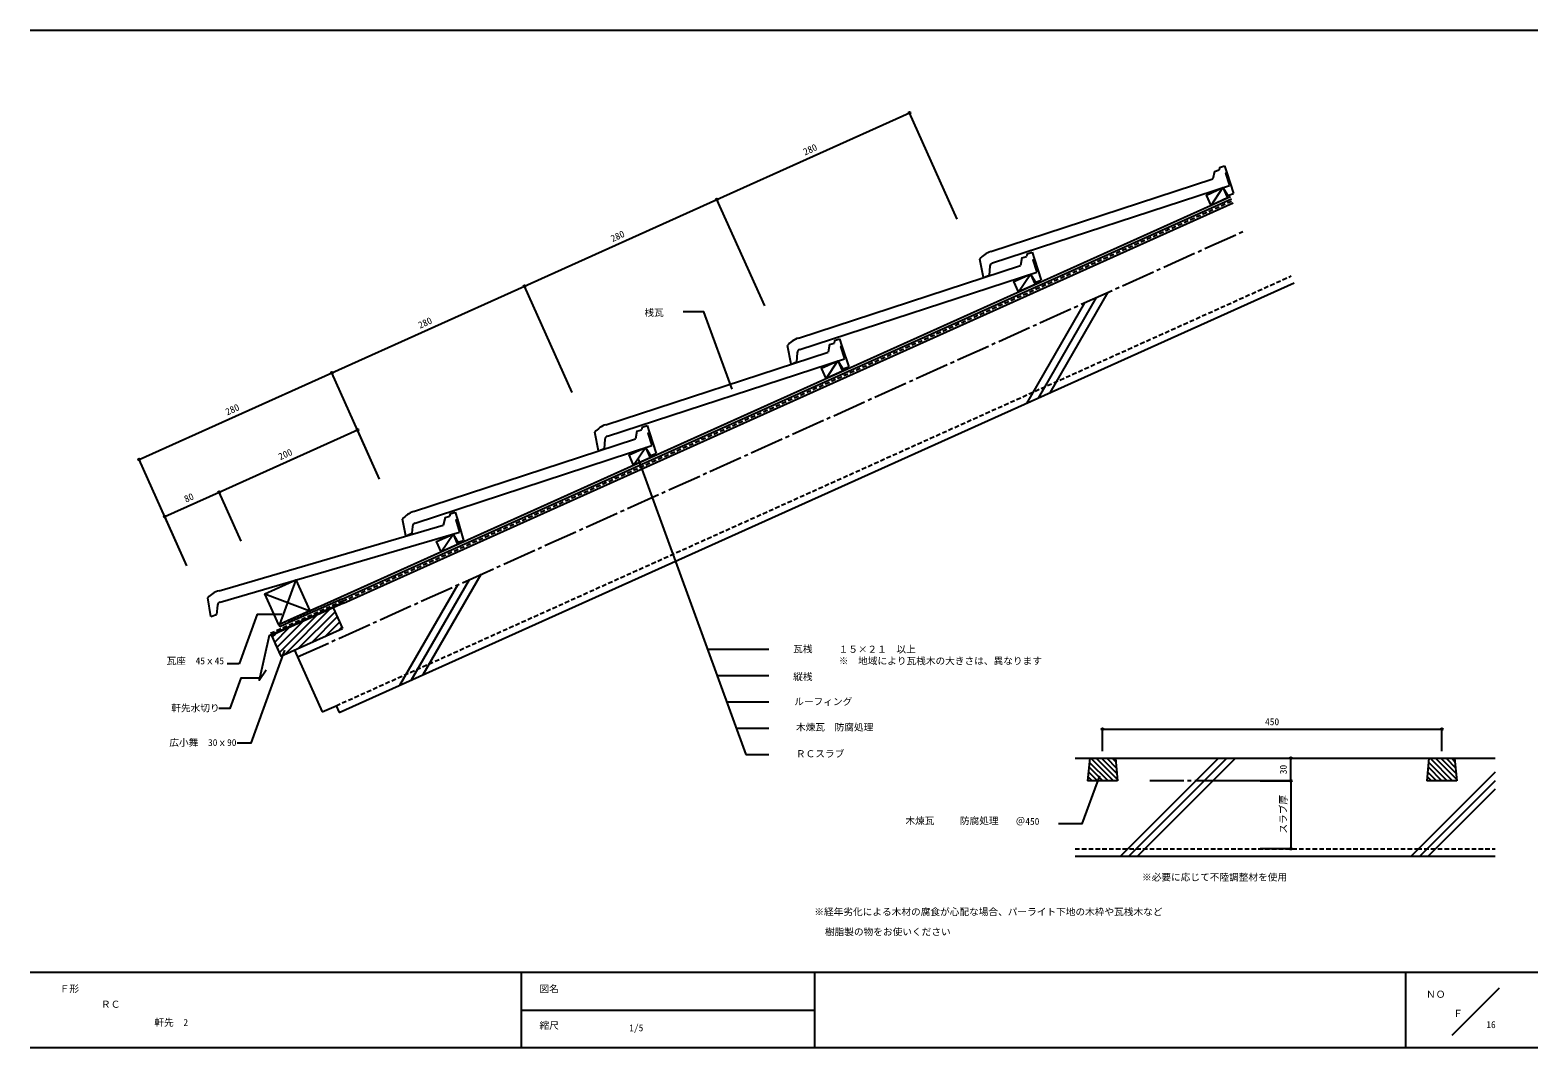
# Model space of a CAD drawing. Units: millimetres, scale not verified. Extents: x -988 to 1012, y -700 to 650.
import ezdxf
from ezdxf.enums import TextEntityAlignment as Align

# ---------------------------------------------------------------- set-up
doc = ezdxf.new("R2010")
doc.units = ezdxf.units.MM
doc.header["$LTSCALE"] = 5
doc.header["$PDMODE"] = 32
doc.header["$PDSIZE"] = 2.5
doc.linetypes.add('CHAIN2', pattern=[12, 9, -1, 1, -1])
doc.linetypes.add('DASHED1', pattern=[1.8, 1.2, -0.6])
for name, color, linetype in [('0-0', 5, 'Continuous'), ('0-1', 7, 'Continuous'), ('1-0', 7, 'Continuous'), ('1-1', 7, 'Continuous'), ('1-2', 3, 'Continuous'), ('1-3', 3, 'Continuous'), ('1-4', 7, 'Continuous'), ('1-5', 7, 'Continuous')]:
    doc.layers.add(name, color=color, linetype=linetype)
doc.styles.add('ＭＳ ゴシック', font='')
doc.styles.get('ＭＳ ゴシック').set_extended_font_data('MS Gothic')

msp = doc.modelspace()

# ---------------------------------------------------------------- linework, layer by layer
at = {"layer": '0-0'}
for p, q in [((-987.838, 650.068), (1012.162, 650.068)), ((1012.162, -599.932), (-987.838, -599.932)), ((-336.486, -599.932), (-336.486, -699.932)), ((52.703, -599.932), (52.703, -699.932)), ((837.162, -699.932), (837.162, -599.932)), ((960.811, -620.878), (897.973, -683.716)), ((-336.486, -649.932), (52.703, -649.932)), ((1012.162, -699.932), (-987.838, -699.932))]:
    msp.add_line(p, q, dxfattribs=at)
at = {"layer": '0-1'}
for p, q in [((-89.504, -170.957), (-8.108, -170.957)), ((-76.765, -205.957), (-8.108, -205.957)), ((-64.026, -240.957), (-8.108, -240.957)), ((-51.287, -275.957), (-8.108, -275.957)), ((-38.548, -310.957), (-8.108, -310.957))]:
    msp.add_line(p, q, dxfattribs=at)
msp.add_lwpolyline([(-56.757, 173.716), (-94.188, 276.557), (-121.622, 276.557)], dxfattribs=at)
at = {"layer": '1-0'}
for p, q in [((-575.772, -101.863), (604.415, 429.221)), ((-574.541, -104.599), (605.646, 426.485)), ((-572.079, -110.071), (608.108, 421.014)), ((-578.006, -255.294), (688.932, 314.828)), ((441.858, 302.338), (364.878, 169.004)), ((410.658, 288.298), (333.678, 154.964)), ((426.258, 295.318), (349.278, 161.984)), ((-635.275, -79.293), (-657.251, -138.529)), ((-405.481, -78.965), (-482.461, -212.299)), ((-389.881, -71.945), (-466.861, -205.279)), ((-676.312, -97.76), (-616.809, -120.33)), ((-421.081, -85.985), (-498.061, -219.319)), ((-670.854, -152.875), (-572.299, -108.525)), ((-572.079, -110.071), (-667.831, -153.159)), ((-649.923, -177.998), (-590.109, -118.184)), ((-645.369, -133.182), (-575.772, -101.863)), ((-574.541, -104.599), (-644.138, -135.918)), ((-585.758, -116.226), (-573.447, -143.584)), ((-660.709, -168.985), (-626.107, -134.383)), ((-657.845, -138.796), (-656.614, -141.532)), ((-657.637, -175.812), (-608.108, -126.284)), ((-644.138, -135.918), (-656.614, -141.532)), ((-631.924, -169.898), (-583.428, -121.403)), ((-613.925, -161.799), (-580.356, -128.23)), ((-595.926, -153.699), (-577.284, -135.057)), ((-667.831, -153.159), (-655.52, -180.517)), ((-666.853, -155.331), (-662.105, -150.583)), ((-663.781, -162.158), (-644.106, -142.483)), ((-577.927, -145.6), (-574.211, -141.885)), ((-637.281, -172.309), (-600.348, -254.382)), ((-600.348, -254.382), (-582.11, -246.175)), ((-582.11, -246.175), (-578.006, -255.294))]:
    msp.add_line(p, q, dxfattribs=at)
at = {"layer": '1-0', "color": 3, "linetype": 'DASHED1'}
msp.add_line((-573.31, -107.335), (606.877, 423.749), dxfattribs=at)
at = {"layer": '1-0', "linetype": 'CHAIN2'}
msp.add_line((-633.178, -181.429), (624.523, 384.537), dxfattribs=at)
at = {"layer": '1-0', "linetype": 'DASHED1'}
msp.add_line((-582.11, -246.175), (684.828, 323.947), dxfattribs=at)
at = {"layer": '1-0', "color": 3}
msp.add_line((-423.029, 0.419), (-421.109, 0.98), dxfattribs=at)
at = {"layer": '1-0'}
msp.add_lwpolyline([(-657.845, -138.796), (-676.312, -97.76), (-635.275, -79.293), (-616.809, -120.33)], close=True, dxfattribs=at)
for points in [[(-604.332, -114.715), (-645.369, -133.182), (-657.845, -138.796)], [(-670.854, -152.875), (-684.25, -212.241), (-674.86, -198.512)], [(-662.906, -164.102), (-655.52, -180.517), (-573.447, -143.584)]]:
    msp.add_lwpolyline(points, dxfattribs=at)
at = {"layer": '1-1'}
for p, q in [((578.72, 417.658), (594.451, 441.186)), ((323.382, 302.756), (339.113, 326.284)), ((68.044, 187.854), (83.775, 211.382)), ((-187.294, 72.952), (-171.563, 96.48)), ((-442.632, -41.95), (-426.901, -18.423))]:
    msp.add_line(p, q, dxfattribs=at)
for points in [[(578.72, 417.658), (572.565, 431.337), (594.451, 441.186), (600.606, 427.507)], [(323.382, 302.756), (317.227, 316.435), (339.113, 326.284), (345.268, 312.605)], [(68.044, 187.854), (61.889, 201.533), (83.775, 211.382), (89.93, 197.703)], [(-187.294, 72.952), (-193.449, 86.631), (-171.563, 96.48), (-165.408, 82.801)], [(-442.632, -41.95), (-448.787, -28.271), (-426.901, -18.423), (-420.746, -32.101)]]:
    msp.add_lwpolyline(points, close=True, dxfattribs=at)
at = {"layer": '1-2'}
for p, q in [((583.202, 462.761), (581.241, 452.654)), ((583.202, 462.761), (589.27, 464.741)), ((589.877, 468.095), (589.27, 464.741)), ((589.877, 468.095), (596.532, 470.266)), ((596.532, 470.266), (599.634, 460.76)), ((597.733, 460.139), (599.634, 460.76)), ((597.733, 460.139), (603.007, 443.978)), ((286.538, 356.478), (581.241, 452.654)), ((288.575, 341.364), (603.007, 443.978)), ((276.832, 321.753), (271.965, 346.463)), ((327.864, 347.859), (325.903, 337.751)), ((327.864, 347.859), (333.932, 349.839)), ((334.539, 353.192), (333.932, 349.839)), ((334.539, 353.192), (341.194, 355.364)), ((341.194, 355.364), (344.296, 345.858)), ((342.395, 345.237), (344.296, 345.858)), ((342.395, 345.237), (347.669, 329.076)), ((31.2, 241.576), (325.903, 337.751)), ((33.237, 226.462), (347.669, 329.076)), ((276.832, 321.753), (284.197, 324.971)), ((285.142, 337.003), (284.197, 324.971)), ((79.201, 238.29), (85.856, 240.462)), ((85.856, 240.462), (88.958, 230.955)), ((-224.138, 126.674), (70.565, 222.849)), ((21.494, 206.851), (16.626, 231.56)), ((29.804, 222.101), (28.859, 210.069)), ((72.526, 232.956), (70.565, 222.849)), ((72.526, 232.956), (78.594, 234.936)), ((79.201, 238.29), (78.594, 234.936)), ((87.057, 230.335), (88.958, 230.955)), ((87.057, 230.335), (92.331, 214.174)), ((-222.101, 111.56), (92.331, 214.174)), ((21.494, 206.851), (28.859, 210.069)), ((-182.842, 118.039), (-176.777, 120.027)), ((-176.175, 123.382), (-176.777, 120.027)), ((-176.175, 123.382), (-169.523, 125.563)), ((-169.523, 125.563), (-166.407, 116.061)), ((-479.357, 11.34), (-184.789, 107.929)), ((-233.844, 91.949), (-238.711, 116.658)), ((-225.534, 107.198), (-226.479, 95.167)), ((-182.842, 118.039), (-184.789, 107.929)), ((-168.308, 115.437), (-166.407, 116.061)), ((-168.308, 115.437), (-163.011, 99.284)), ((-477.298, -3.771), (-163.011, 99.284)), ((-233.844, 91.949), (-226.479, 95.167)), ((-489.506, -20.92), (-493.916, 1.304)), ((-437.47, 3.493), (-439.746, -6.548)), ((-437.47, 3.493), (-431.344, 5.283)), ((-430.633, 8.616), (-431.344, 5.283)), ((-430.633, 8.616), (-423.913, 10.579)), ((-423.913, 10.579), (-421.109, 0.98)), ((-423.029, 0.419), (-418.262, -15.899)), ((-737.31, -93.473), (-439.746, -6.548)), ((-735.745, -108.643), (-418.262, -15.899)), ((-480.726, -8.137), (-481.439, -17.382)), ((-748.095, -127.877), (-752.188, -103.028)), ((-739.313, -112.895), (-740.633, -124.892)), ((-748.095, -127.877), (-740.633, -124.892))]:
    msp.add_line(p, q, dxfattribs=at)
at = {"layer": '1-2', "color": 7}
for p, q in [((596.532, 470.266), (599.634, 460.76)), ((599.634, 460.76), (608.631, 433.191)), ((341.194, 355.364), (344.296, 345.858)), ((344.296, 345.858), (353.293, 318.289)), ((85.856, 240.462), (88.958, 230.955)), ((88.958, 230.955), (97.955, 203.386)), ((-169.523, 125.563), (-166.407, 116.061)), ((-166.407, 116.061), (-157.372, 88.504)), ((-423.913, 10.579), (-421.109, 0.98)), ((-421.109, 0.98), (-412.978, -26.857))]:
    msp.add_line(p, q, dxfattribs=at)
at = {"layer": '1-2', "linetype": 'DASHED1'}
msp.add_line((-573.31, -107.335), (-668.822, -150.315), dxfattribs=at)
at = {"layer": '1-2', "color": 7}
for points in [[(594.451, 441.186), (601.026, 430.709), (608.631, 433.191)], [(339.113, 326.284), (345.688, 315.807), (353.293, 318.289)], [(83.775, 211.382), (90.35, 200.904), (97.955, 203.386)], [(-171.563, 96.48), (-164.973, 86.012), (-157.372, 88.504)], [(-426.901, -18.423), (-420.657, -29.1), (-412.978, -26.857)]]:
    msp.add_lwpolyline(points, dxfattribs=at)
at = {"layer": '1-2'}
for centre, radius, start, end in [((295.52, 327.798), 30.053, 107.38989, 141.60803), ((290.127, 336.611), 5, 108.07393, 175.5087), ((40.182, 212.896), 30.053, 107.38989, 141.60803), ((34.789, 221.709), 5, 108.07393, 175.5087), ((-215.156, 97.994), 30.053, 107.38989, 141.60803), ((-220.549, 106.807), 5, 108.07393, 175.5087), ((-470.335, -17.327), 30.053, 107.4702, 141.68834), ((-475.74, -8.522), 5, 108.15424, 175.589), ((-729.228, -122.419), 30.053, 105.60023, 139.81837), ((-734.343, -113.442), 5, 106.28427, 173.71904)]:
    msp.add_arc(centre, radius, start, end, dxfattribs=at)
at = {"layer": '1-3'}
msp.add_line((-489.506, -20.92), (-481.439, -17.382), dxfattribs=at)
at = {"layer": '1-4'}
for p, q in [((-76.837, 425.356), (178.501, 540.258)), ((241.916, 399.335), (178.501, 540.258)), ((-13.422, 284.433), (-76.837, 425.356)), ((-587.725, 195.456), (-332.209, 310.439)), ((-843.443, 80.383), (-587.725, 195.456)), ((-524.31, 54.533), (-587.725, 195.456)), ((-524.31, 54.533), (-553.666, 119.769)), ((-780.027, -60.54), (-843.443, 80.383)), ((-181.681, 82.297), (-38.548, -310.957)), ((-809.383, 4.696), (-737.062, 37.241)), ((-780.027, -60.54), (-809.383, 4.696)), ((-686.888, -124.859), (-710.757, -190.439)), ((-686.888, -124.859), (-654.018, -124.859)), ((-710.757, -190.439), (-726.333, -190.439))]:
    msp.add_line(p, q, dxfattribs=at)
for points in [[(-268.794, 169.516), (-332.209, 310.439), (-76.837, 425.356)], [(-707.706, -27.995), (-737.062, 37.241), (-553.666, 119.769)], [(-650.273, -172.279), (-695.19, -295.686), (-713.033, -295.686)], [(-683.396, -209.76), (-708.239, -209.76), (-722.821, -249.824), (-737.439, -249.824)]]:
    msp.add_lwpolyline(points, dxfattribs=at)
for p in [(178.501, 540.258), (-76.837, 425.356), (-332.209, 310.439), (-587.725, 195.456), (-553.666, 119.769), (-843.443, 80.383), (-737.062, 37.241), (-809.383, 4.696)]:
    msp.add_point(p, dxfattribs=at)
at = {"layer": '1-5'}
for p, q in [((434.697, -277.168), (884.697, -277.168)), ((434.697, -306.587), (434.697, -277.168)), ((884.697, -306.587), (884.697, -277.168)), ((398.359, -315.732), (852.413, -315.732)), ((417.697, -315.732), (414.697, -345.732)), ((419.154, -315.732), (449.154, -345.732)), ((426.225, -315.732), (454.527, -344.033)), ((433.296, -315.732), (453.741, -336.177)), ((440.367, -315.732), (452.955, -328.32)), ((447.438, -315.732), (452.17, -320.463)), ((588.422, -315.732), (458.422, -445.732)), ((599.736, -315.732), (469.735, -445.732)), ((611.049, -315.732), (481.049, -445.732)), ((643.743, -315.732), (684.369, -315.732)), ((684.369, -345.732), (684.369, -315.732)), ((852.413, -315.732), (955.627, -315.732)), ((867.697, -315.732), (864.697, -345.732)), ((869.154, -315.732), (899.154, -345.732)), ((876.225, -315.732), (904.527, -344.033)), ((883.296, -315.732), (903.741, -336.177)), ((890.367, -315.732), (902.955, -328.32)), ((897.438, -315.732), (902.17, -320.463)), ((415.901, -333.692), (427.941, -345.732)), ((416.543, -327.264), (435.012, -345.732)), ((417.186, -320.835), (442.083, -345.732)), ((955.627, -334.335), (844.23, -445.732)), ((865.901, -333.692), (877.941, -345.732)), ((866.543, -327.264), (885.012, -345.732)), ((867.186, -320.835), (892.083, -345.732)), ((454.696, -345.732), (414.697, -345.732)), ((415.258, -340.12), (420.87, -345.732)), ((643.743, -345.732), (602.346, -345.732)), ((643.743, -345.732), (684.369, -345.732)), ((684.369, -345.732), (643.743, -345.732)), ((684.369, -345.732), (684.369, -435.732)), ((955.627, -345.649), (855.544, -445.732)), ((904.696, -345.732), (864.697, -345.732)), ((865.258, -340.12), (870.87, -345.732)), ((955.627, -356.963), (866.857, -445.732)), ((684.369, -435.732), (643.743, -435.732)), ((398.359, -445.732), (852.413, -445.732)), ((852.413, -445.732), (955.627, -445.732))]:
    msp.add_line(p, q, dxfattribs=at)
at = {"layer": '1-5', "linetype": 'CHAIN2'}
msp.add_line((602.346, -345.732), (492.821, -345.732), dxfattribs=at)
at = {"layer": '1-5', "linetype": 'DASHED1'}
for p, q in [((398.359, -435.732), (852.413, -435.732)), ((852.413, -435.732), (955.627, -435.732))]:
    msp.add_line(p, q, dxfattribs=at)
at = {"layer": '1-5'}
for points in [[(417.697, -315.732), (451.696, -315.732), (454.696, -345.732)], [(867.697, -315.732), (901.696, -315.732), (904.696, -345.732)], [(430.478, -339.078), (407.331, -402.675), (376.132, -402.675)]]:
    msp.add_lwpolyline(points, dxfattribs=at)
for p in [(434.697, -277.168), (884.697, -277.168), (684.369, -315.732), (684.369, -345.732), (684.369, -435.732)]:
    msp.add_point(p, dxfattribs=at)

# ---------------------------------------------------------------- texts
at = {"layer": '0-0', "color": 7, "style": 'ＭＳ ゴシック'}
for s, p in [('Ｆ形', (-948.649, -628.986)), ('図名', (-312.162, -628.986)), ('ＮＯ', (863.889, -636.281)), ('Ｆ', (899.953, -661.607)), ('縮尺', (-312.162, -677.635)), ('1/5', (-193.139, -680.687))]:
    msp.add_text(s, height=9.164, dxfattribs=at).set_placement(p, align=Align.BOTTOM_LEFT)
at = {"layer": '0-1', "style": 'ＭＳ ゴシック'}
for s, p in [('桟瓦', (-172.939, 268.083)), ('瓦桟', (24.366, -178.154)), ('縦桟', (24.366, -214.886)), ('ルーフィング', (25.727, -247.991)), ('木煉瓦\u3000防腐処理', (28.029, -281.91)), ('広小舞\u300030ｘ90', (-803.249, -302.304)), ('ＲＣスラブ', (27.994, -317.207)), ('※経年劣化による木材の腐食が心配な場合、パーライト下地の木枠や瓦桟木など', (52.413, -526.882)), ('樹脂製の物をお使いください', (66.45, -553.411)), ('ＲＣ', (-893.841, -649.55)), ('16', (943.757, -676.496))]:
    msp.add_text(s, height=9.164, dxfattribs=at).set_placement(p, align=Align.BOTTOM_LEFT)
at = {"layer": '1-0', "style": 'ＭＳ ゴシック'}
for s, p in [('１５×２１\u3000以上', (84.68, -178.607)), ('※\u3000地域により瓦桟木の大きさは、異なります', (84.87, -194.04))]:
    msp.add_text(s, height=9.164, dxfattribs=at).set_placement(p, align=Align.BOTTOM_LEFT)
at = {"layer": '1-4', "style": 'ＭＳ ゴシック'}
for s, p in [('280', (41.257, 481.24)), ('280', (-214.098, 366.33)), ('280', (-469.542, 251.38)), ('280', (-725.159, 136.352)), ('200', (-654.939, 76.938)), ('80', (-779.948, 20.684))]:
    msp.add_text(s, height=9.164, rotation=24.228, dxfattribs=at).set_placement(p, align=Align.BOTTOM_LEFT)
for s, p in [('瓦座\u300045ｘ45', (-806.866, -193.888)), ('軒先水切り', (-800.634, -256.542)), ('軒先\u30002', (-823.012, -673.632))]:
    msp.add_text(s, height=9.164, dxfattribs=at).set_placement(p, align=Align.BOTTOM_LEFT)
at = {"layer": '1-5', "style": 'ＭＳ ゴシック'}
for s, p in [('450', (650.322, -274.668)), ('木煉瓦', (173.269, -406.051)), ('防腐処理', (245.514, -406.051)), ('＠450', (319.407, -406.854)), ('※必要に応じて不陸調整材を使用', (487.11, -480.892))]:
    msp.add_text(s, height=9.164, dxfattribs=at).set_placement(p, align=Align.BOTTOM_LEFT)
for s, p in [('30', (681.869, -336.982)), ('スラブ厚', (681.869, -415.732))]:
    msp.add_text(s, height=9.164, rotation=90, dxfattribs=at).set_placement(p, align=Align.BOTTOM_LEFT)

doc.saveas('drawing.dxf')
